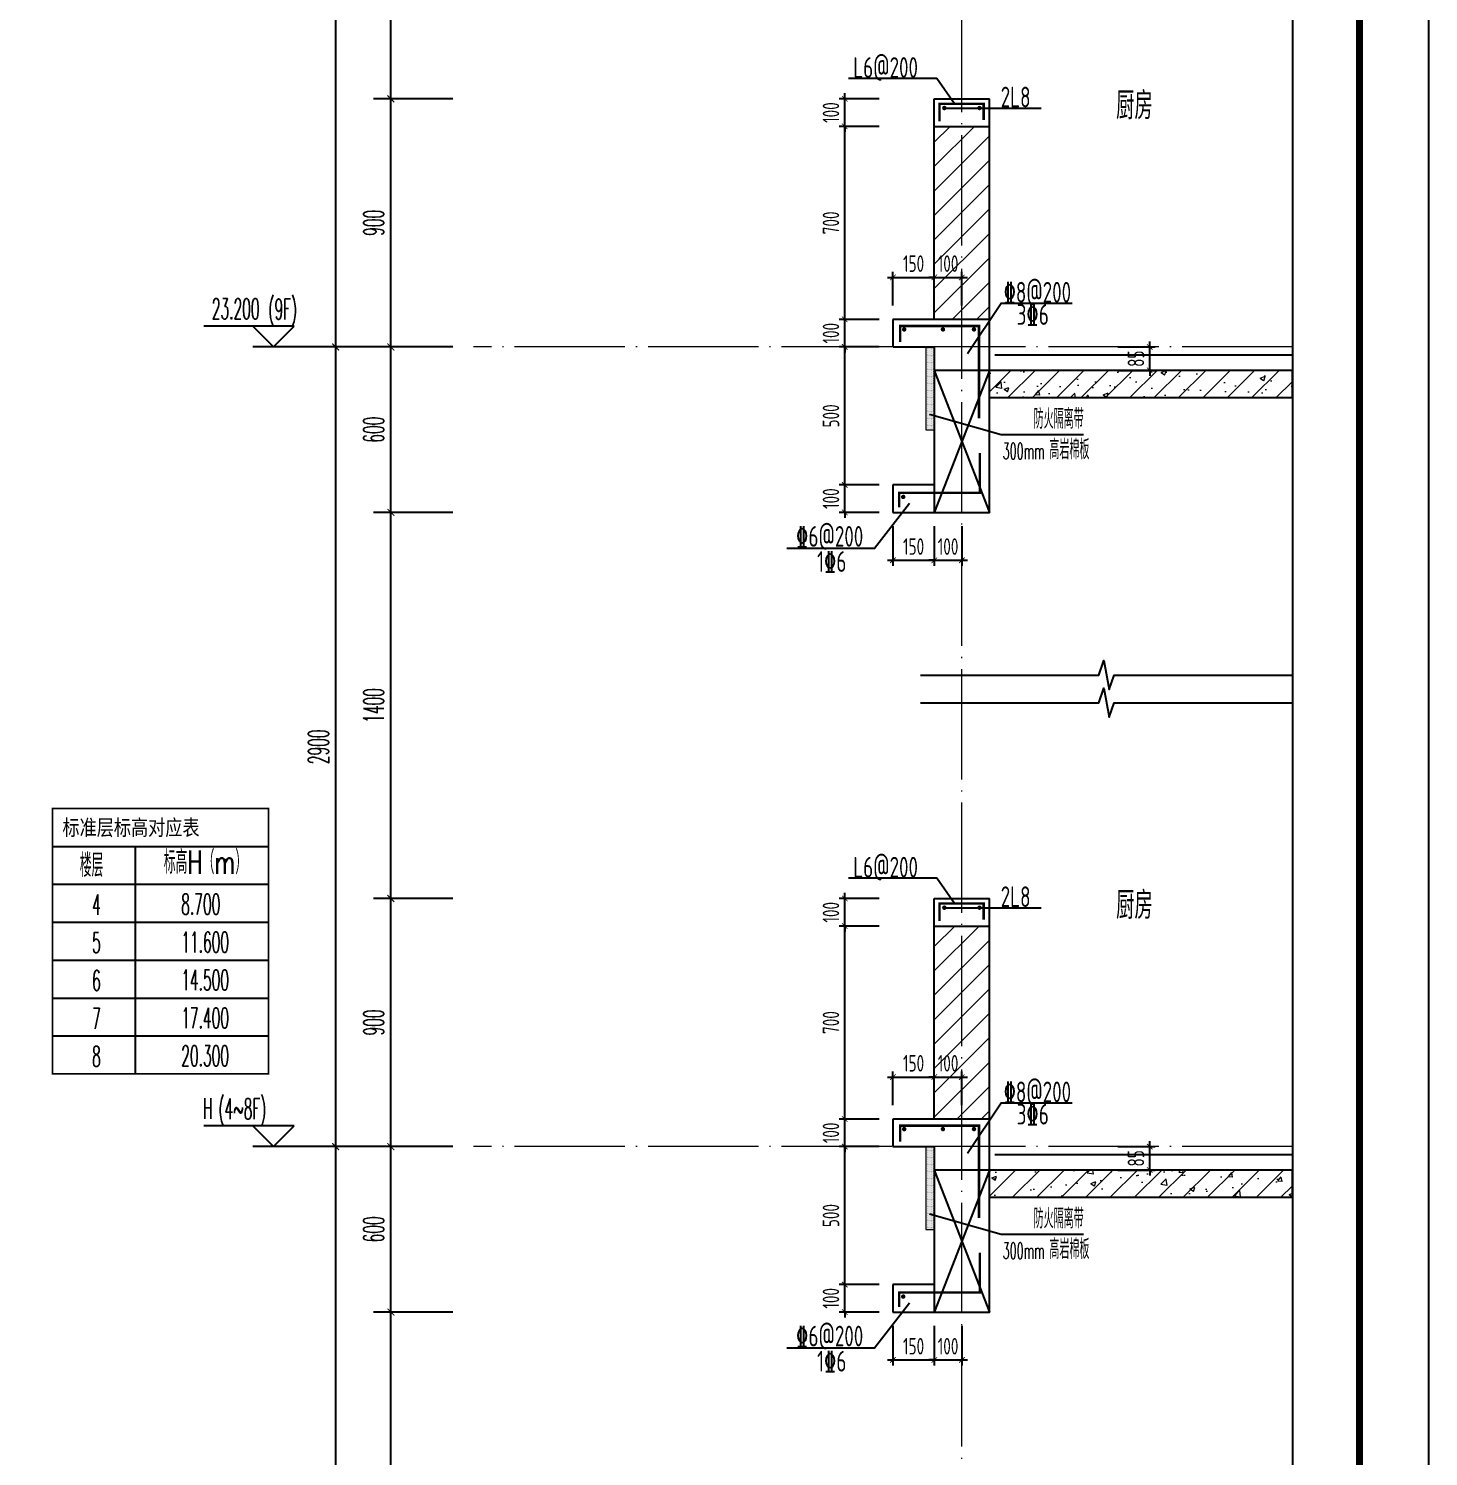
# Model space of a CAD drawing. Extents: x 826826 to 1642106, y -156213 to 399140.
# Drawn here: x 1590521 to 1595596, y 295343 to 300521 of the extents above; entities that cross this region are included whole.
import ezdxf

# ---------------------------------------------------------------- set-up
doc = ezdxf.new("R2010")
doc.units = 0
doc.header["$LTSCALE"] = 1000
doc.linetypes.add('DOTE', pattern=[2.4200000000000004, 2, -0.2, 0.02, -0.2])
doc.layers.get('0').update_dxf_attribs({"linetype": 'CONTINUOUS'})
doc.layers.get('DEFPOINTS').update_dxf_attribs({"linetype": 'CONTINUOUS'})
for name, color, linetype in [('C-Sheet-图框', 101, 'CONTINUOUS'), ('DIM', 2, 'CONTINUOUS'), ('DIM_ELEV', 3, 'CONTINUOUS'), ('DIM_IDEN', 67, 'CONTINUOUS'), ('DIM_SYMB', 3, 'CONTINUOUS'), ('PUB_DIM', 3, 'CONTINUOUS'), ('PUB_TEXT', 2, 'CONTINUOUS'), ('REIN', 6, 'CONTINUOUS'), ('S-大样-砼线', 7, 'CONTINUOUS'), ('S-引出线', 40, 'CONTINUOUS'), ('TEXT', 2, 'CONTINUOUS'), ('WALL', 5, 'CONTINUOUS'), ('yichutu', 7, 'CONTINUOUS'), ('看线', 251, 'CONTINUOUS')]:
    doc.layers.add(name, color=color, linetype=linetype)
for name, color, linetype, lineweight in [('DOTE', 251, 'DOTE', 9), ('PUB_HATCH', 8, 'CONTINUOUS', 9), ('内粉刷', 37, 'CONTINUOUS', 9), ('图框', 9, 'CONTINUOUS', 18)]:
    doc.layers.add(name, color=color, linetype=linetype, lineweight=lineweight)
doc.styles.add('_TCH_DIM', font='SIMPLEX.shx', dxfattribs={"width": 0.7, "bigfont": 'GBCBIG.shx'})
doc.styles.add('_TCH_DIM_T3', font='SIMPLEX.shx', dxfattribs={"width": 0.4941176470588236, "bigfont": 'GBCBIG.shx'})
doc.styles.add('DIM_FONT_T3', font='SIMPLEX', dxfattribs={"width": 0.7058823529411765, "bigfont": 'GBCBIG'})
doc.styles.add('TSSD_DIMENSION', font='Tssdeng.shx', dxfattribs={"width": 0.7, "bigfont": 'tssdchn.shx'})
doc.styles.add('TSSD_REIN', font='tssdeng.shx', dxfattribs={"width": 0.7, "height": 300, "bigfont": 'tssdchn.shx'})
doc.styles.add('w', font='tssdeng.shx', dxfattribs={"width": 0.8, "bigfont": 'tssdchn.shx'})
doc.styles.add('宋体', font='', dxfattribs={"height": 50})
doc.styles.get('宋体').set_extended_font_data('SimSun')
doc.dimstyles.new('_TCH_ARCH&&25', dxfattribs={"dimtxt": 74.375, "dimasz": 25, "dimexe": 62.5, "dimexo": 75, "dimgap": 25, "dimtad": 1, "dimdec": 0, "dimzin": 0, "dimdsep": 46, "dimtxsty": '_TCH_DIM_T3', "dimblk": 'ARCHTICK', "dimcen": 0.09, "dimclrt": 7, "dimazin": 0, "dimtfac": 1, "dimtdec": 0, "dimtix": 1, "dimtmove": 2, "dimatfit": 3, "dimldrblk": 'ARCHTICK', "dimfxl": 0, "dimtolj": 1, "dimtzin": 0, "dimarcsym": 0})
doc.dimstyles.new('TSSD_20_20', dxfattribs={"dimtxt": 60, "dimasz": 20, "dimexe": 20, "dimexo": 50, "dimgap": 20, "dimtad": 1, "dimdec": 0, "dimzin": 0, "dimdsep": 46, "dimtxsty": 'TSSD_DIMENSION', "dimblk": 'ARCHTICK', "dimblk1": 'ARCHTICK', "dimblk2": 'ARCHTICK', "dimcen": 0, "dimdle": 20, "dimclrt": 7, "dimadec": 0, "dimazin": 0, "dimtfac": 1, "dimtdec": 0, "dimtix": 1, "dimtmove": 2, "dimatfit": 3, "dimfxl": 0, "dimtolj": 1, "dimtzin": 0, "dimarcsym": 0})

# ---------------------------------------------------------------- blocks, each defined once
blk = doc.blocks.new('GFDDDDRG')
at = {"layer": '图框'}
blk.add_lwpolyline([(923309.7791572664, -107436.9617041193), (923309.7791572663, -159999.4617041193), (893609.7791572664, -159999.4617041193), (893609.7791572665, -107436.9617041193)], close=True, dxfattribs=at)
blk.add_lwpolyline([(923309.7791572664, -107436.9617041193), (923309.7791572663, -159999.4617041193), (893609.7791572664, -159999.4617041193), (893609.7791572665, -107436.9617041193)], close=True, dxfattribs=at)
at = {"layer": '图框', "const_width": 50}
blk.add_lwpolyline([(894109.7791572664, -159499.4617041193), (922809.7791572663, -159499.4617041193), (922809.7791572664, -108686.9617041193), (894109.7791572665, -108686.9617041193)], close=True, dxfattribs=at)
blk = doc.blocks.new('yct-1051-594-26275-14850-25-1002.0')
at = {"layer": 'yichutu', "color": 7}
blk.add_lwpolyline([(0, 0), (0, 14850), (26275, 14850), (26275, 0)], close=True, dxfattribs=at)
blk = doc.blocks.new('VDVDXAXFSFFX')
at = {"layer": 'PUB_HATCH'}
h = blk.add_hatch(dxfattribs=at)
h.set_pattern_fill('DOTS', color=251, scale=2, style=0)
h.set_pattern_definition([(0, (924712.4965232481, -148185.5928938247), (1.5875, 3.175), [0, -3.175])])
h.paths.add_polyline_path([(924682.496528509, -148185.5928938247), (924712.4965288265, -148185.5928938247), (924712.4965296196, -147935.5928918117), (924712.4965296126, -147885.5928918776), (924712.4965232481, -147885.5928918157), (924712.4965232481, -147885.5928938247), (924682.496528509, -147885.5928938247)])
at = {"layer": 'DIM_IDEN', "color": 5}
for p, q in [((924695.4944669578, -148129.2886519908), (924955.5658560492, -148202.8897275763)), ((924955.5658560492, -148202.8897275763), (925253.409062462, -148202.8897275763))]:
    blk.add_line(p, q, dxfattribs=at)
at = {"layer": 'PUB_HATCH', "color": 5}
blk.add_lwpolyline([(924712.4965232481, -147885.5928938247), (924682.496528509, -147885.5928938247), (924682.496528509, -148185.5928938247), (924712.4965232481, -148185.5928938247)], close=True, dxfattribs=at)
at = {"layer": 'PUB_TEXT', "style": 'DIM_FONT_T3', "width": 0.7058823529411765}
blk.add_text('防火隔离带', height=71.48936170212767, dxfattribs=at).set_placement((925072.609312775, -148181.8897275763))
at = {"layer": 'PUB_TEXT', "color": 5, "style": 'DIM_FONT_T3'}
for s, height, width, p in [('300mm', 59.5, 0.4982698961937717, (924960.3522060211, -148292.9097275763)), ('高岩棉板', 71.48936170212767, 0.7058823529411765, (925129.763970727, -148292.9097275763))]:
    blk.add_text(s, height=height, dxfattribs=dict(at, width=width)).set_placement(p)
blk = doc.blocks.new('_ArchTick')
at = {"color": 0, "linetype": 'ByBlock', "const_width": 0.15}
blk.add_lwpolyline([(-0.5, -0.5), (0.5, 0.5)], dxfattribs=at)
blk = doc.blocks.new('*D2720')
at = {"layer": 'DEFPOINTS', "color": 0}
for p in [(1195800.297426156, -112444.8192168481), (1195974.908192606, -112444.8192168481), (1195974.908192605, -112544.8192168481)]:
    blk.add_point(p, dxfattribs=at)
at = {"layer": 'DIM', "color": 0, "lineweight": -2}
for p, q in [((1195924.908192606, -112444.8192168481), (1195780.297426156, -112444.8192168481)), ((1195800.297426156, -112444.8192168481), (1195800.297426156, -112424.8192168481)), ((1195800.297426156, -112544.8192168481), (1195800.297426156, -112444.8192168481)), ((1195924.908192605, -112544.8192168481), (1195780.297426156, -112544.8192168481)), ((1195800.297426156, -112544.8192168481), (1195800.297426156, -112564.8192168481))]:
    blk.add_line(p, q, dxfattribs=at)
at = {"layer": 'DIM', "color": 0, "lineweight": -2, "xscale": 20, "yscale": 20, "zscale": 20}
for p, rotation in [((1195800.297426156, -112444.8192168481), 270), ((1195800.297426156, -112544.8192168481), 90)]:
    blk.add_blockref('_ArchTick', p, dxfattribs=dict(at, rotation=rotation))
at = {"layer": 'DIM', "color": 7, "insert": (1195750.297426156, -112494.8192168479), "char_height": 60, "attachment_point": 5, "rotation": 90, "style": 'TSSD_DIMENSION'}
blk.add_mtext('\\A1;100', dxfattribs=at)
blk = doc.blocks.new('*D2721')
at = {"layer": 'DEFPOINTS', "color": 0}
for p in [(1195800.297426156, -113244.8193543566), (1195974.908192606, -113244.8193543566), (1195974.908192606, -113344.8193543723)]:
    blk.add_point(p, dxfattribs=at)
at = {"layer": 'DIM', "color": 0, "lineweight": -2}
for p, q in [((1195924.908192606, -113244.8193543566), (1195780.297426156, -113244.8193543566)), ((1195800.297426156, -113244.8193543566), (1195800.297426156, -113224.8193543566)), ((1195800.297426156, -113344.8193543723), (1195800.297426156, -113244.8193543566)), ((1195924.908192606, -113344.8193543723), (1195780.297426156, -113344.8193543723)), ((1195800.297426156, -113344.8193543723), (1195800.297426156, -113364.8193543723))]:
    blk.add_line(p, q, dxfattribs=at)
at = {"layer": 'DIM', "color": 0, "lineweight": -2, "xscale": 20, "yscale": 20, "zscale": 20}
for p, rotation in [((1195800.297426156, -113244.8193543566), 270), ((1195800.297426156, -113344.8193543723), 90)]:
    blk.add_blockref('_ArchTick', p, dxfattribs=dict(at, rotation=rotation))
at = {"layer": 'DIM', "color": 7, "insert": (1195750.297426156, -113294.8193543643), "char_height": 60, "attachment_point": 5, "rotation": 90, "style": 'TSSD_DIMENSION'}
blk.add_mtext('\\A1;100', dxfattribs=at)
blk = doc.blocks.new('*D2722')
at = {"layer": 'DEFPOINTS', "color": 0}
for p in [(1195800.297426156, -113344.8193543723), (1195974.908192606, -113344.8193543723), (1195974.908192606, -113844.8193543722)]:
    blk.add_point(p, dxfattribs=at)
at = {"layer": 'DIM', "color": 0, "lineweight": -2}
for p, q in [((1195924.908192606, -113344.8193543723), (1195780.297426156, -113344.8193543723)), ((1195800.297426156, -113864.8193543722), (1195800.297426156, -113324.8193543723)), ((1195924.908192606, -113844.8193543722), (1195780.297426156, -113844.8193543722))]:
    blk.add_line(p, q, dxfattribs=at)
at = {"layer": 'DIM', "color": 0, "lineweight": -2, "xscale": 20, "yscale": 20, "zscale": 20}
for p, rotation in [((1195800.297426156, -113344.8193543723), 90), ((1195800.297426156, -113844.8193543722), 270)]:
    blk.add_blockref('_ArchTick', p, dxfattribs=dict(at, rotation=rotation))
at = {"layer": 'DIM', "color": 7, "insert": (1195750.297426156, -113594.8193543721), "char_height": 60, "attachment_point": 5, "rotation": 90, "style": 'TSSD_DIMENSION'}
blk.add_mtext('\\A1;500', dxfattribs=at)
blk = doc.blocks.new('*D2723')
at = {"layer": 'DEFPOINTS', "color": 0}
for p in [(1195800.297426156, -113844.8193543722), (1195974.908192606, -113844.8193543722), (1195974.908192606, -113944.8193543722)]:
    blk.add_point(p, dxfattribs=at)
at = {"layer": 'DIM', "color": 0, "lineweight": -2}
for p, q in [((1195924.908192606, -113844.8193543722), (1195780.297426156, -113844.8193543722)), ((1195800.297426156, -113844.8193543722), (1195800.297426156, -113824.8193543722)), ((1195800.297426156, -113944.8193543722), (1195800.297426156, -113844.8193543722)), ((1195924.908192606, -113944.8193543722), (1195780.297426156, -113944.8193543722)), ((1195800.297426156, -113944.8193543722), (1195800.297426156, -113964.8193543722))]:
    blk.add_line(p, q, dxfattribs=at)
at = {"layer": 'DIM', "color": 0, "lineweight": -2, "xscale": 20, "yscale": 20, "zscale": 20}
for p, rotation in [((1195800.297426156, -113844.8193543722), 270), ((1195800.297426156, -113944.8193543722), 90)]:
    blk.add_blockref('_ArchTick', p, dxfattribs=dict(at, rotation=rotation))
at = {"layer": 'DIM', "color": 7, "insert": (1195750.297426156, -113894.819354372), "char_height": 60, "attachment_point": 5, "rotation": 90, "style": 'TSSD_DIMENSION'}
blk.add_mtext('\\A1;100', dxfattribs=at)
blk = doc.blocks.new('*D2724')
at = {"layer": 'DEFPOINTS', "color": 0}
for p in [(1195974.908192606, -113944.8193543685), (1196124.908192604, -113944.8193543714), (1196124.908192604, -114118.5300443246)]:
    blk.add_point(p, dxfattribs=at)
at = {"layer": 'DIM', "color": 0, "lineweight": -2}
for p, q in [((1195974.908192606, -113994.8193543685), (1195974.908192606, -114138.5300443246)), ((1196124.908192604, -113994.8193543714), (1196124.908192604, -114138.5300443246)), ((1195954.908192606, -114118.5300443246), (1196144.908192604, -114118.5300443246))]:
    blk.add_line(p, q, dxfattribs=at)
at = {"layer": 'DIM', "color": 0, "lineweight": -2, "xscale": 20, "yscale": 20, "zscale": 20, "rotation": 180}
blk.add_blockref('_ArchTick', (1195974.908192606, -114118.5300443246), dxfattribs=at)
at = {"layer": 'DIM', "color": 0, "lineweight": -2, "xscale": 20, "yscale": 20, "zscale": 20}
blk.add_blockref('_ArchTick', (1196124.908192604, -114118.5300443246), dxfattribs=at)
at = {"layer": 'DIM', "color": 7, "insert": (1196049.908192605, -114068.5300443246), "char_height": 60, "attachment_point": 5, "style": 'TSSD_DIMENSION'}
blk.add_mtext('\\A1;150', dxfattribs=at)
blk = doc.blocks.new('*D2725')
at = {"layer": 'DEFPOINTS', "color": 0}
for p in [(1196124.908192604, -113944.8193543714), (1196224.908185927, -113944.8193543733), (1196224.908185927, -114118.530044327)]:
    blk.add_point(p, dxfattribs=at)
at = {"layer": 'DIM', "color": 0, "lineweight": -2}
for p, q in [((1196124.908192604, -113994.8193543714), (1196124.908192604, -114138.530044327)), ((1196224.908185927, -113994.8193543733), (1196224.908185927, -114138.530044327)), ((1196124.908192604, -114118.530044327), (1196104.908192604, -114118.530044327)), ((1196124.908192604, -114118.530044327), (1196224.908185927, -114118.530044327)), ((1196224.908185927, -114118.530044327), (1196244.908185927, -114118.530044327))]:
    blk.add_line(p, q, dxfattribs=at)
at = {"layer": 'DIM', "color": 0, "lineweight": -2, "xscale": 20, "yscale": 20, "zscale": 20}
blk.add_blockref('_ArchTick', (1196124.908192604, -114118.530044327), dxfattribs=at)
at = {"layer": 'DIM', "color": 0, "lineweight": -2, "xscale": 20, "yscale": 20, "zscale": 20, "rotation": 180}
blk.add_blockref('_ArchTick', (1196224.908185927, -114118.530044327), dxfattribs=at)
at = {"layer": 'DIM', "color": 7, "insert": (1196174.908189266, -114068.530044327), "char_height": 60, "attachment_point": 5, "style": 'TSSD_DIMENSION'}
blk.add_mtext('\\A1;100', dxfattribs=at)
blk = doc.blocks.new('*D2726')
at = {"layer": 'DEFPOINTS', "color": 0}
for p in [(1196124.908192601, -113092.4700086028), (1195974.908192571, -113244.7934867094), (1196124.908192601, -113244.7934867122)]:
    blk.add_point(p, dxfattribs=at)
at = {"layer": 'DIM', "color": 0, "lineweight": -2}
for p, q in [((1195954.908192571, -113092.4700086028), (1196144.908192601, -113092.4700086028)), ((1195974.908192571, -113194.7934867094), (1195974.908192571, -113072.4700086028)), ((1196124.908192601, -113194.7934867122), (1196124.908192601, -113072.4700086028))]:
    blk.add_line(p, q, dxfattribs=at)
at = {"layer": 'DIM', "color": 0, "lineweight": -2, "xscale": 20, "yscale": 20, "zscale": 20, "rotation": 180}
blk.add_blockref('_ArchTick', (1195974.908192571, -113092.4700086028), dxfattribs=at)
at = {"layer": 'DIM', "color": 0, "lineweight": -2, "xscale": 20, "yscale": 20, "zscale": 20}
blk.add_blockref('_ArchTick', (1196124.908192601, -113092.4700086028), dxfattribs=at)
at = {"layer": 'DIM', "color": 7, "insert": (1196049.908192586, -113042.4700086028), "char_height": 60, "attachment_point": 5, "style": 'TSSD_DIMENSION'}
blk.add_mtext('\\A1;150', dxfattribs=at)
blk = doc.blocks.new('*D2727')
at = {"layer": 'DEFPOINTS', "color": 0}
for p in [(1196224.908185923, -113092.4700086052), (1196124.908192601, -113244.7934867122), (1196224.908185923, -113244.7934867141)]:
    blk.add_point(p, dxfattribs=at)
at = {"layer": 'DIM', "color": 0, "lineweight": -2}
for p, q in [((1196124.908192601, -113092.4700086052), (1196104.908192601, -113092.4700086052)), ((1196124.908192601, -113194.7934867122), (1196124.908192601, -113072.4700086052)), ((1196124.908192601, -113092.4700086052), (1196224.908185923, -113092.4700086052)), ((1196224.908185923, -113194.7934867141), (1196224.908185923, -113072.4700086052)), ((1196224.908185923, -113092.4700086052), (1196244.908185923, -113092.4700086052))]:
    blk.add_line(p, q, dxfattribs=at)
at = {"layer": 'DIM', "color": 0, "lineweight": -2, "xscale": 20, "yscale": 20, "zscale": 20}
blk.add_blockref('_ArchTick', (1196124.908192601, -113092.4700086052), dxfattribs=at)
at = {"layer": 'DIM', "color": 0, "lineweight": -2, "xscale": 20, "yscale": 20, "zscale": 20, "rotation": 180}
blk.add_blockref('_ArchTick', (1196224.908185923, -113092.4700086052), dxfattribs=at)
at = {"layer": 'DIM', "color": 7, "insert": (1196174.908189262, -113042.4700086052), "char_height": 60, "attachment_point": 5, "style": 'TSSD_DIMENSION'}
blk.add_mtext('\\A1;100', dxfattribs=at)
blk = doc.blocks.new('*D2728')
at = {"layer": 'DEFPOINTS', "color": 0}
for p in [(1196740.090556427, -113344.8192170225), (1196906.050441519, -113344.8192170225), (1196740.090556427, -113429.8192168495)]:
    blk.add_point(p, dxfattribs=at)
at = {"layer": 'DIM', "color": 0, "lineweight": -2}
for p, q in [((1196790.090556427, -113344.8192170225), (1196926.050441519, -113344.8192170225)), ((1196906.050441519, -113344.8192170225), (1196906.050441519, -113324.8192170225)), ((1196906.050441519, -113429.8192168495), (1196906.050441519, -113344.8192170225)), ((1196790.090556427, -113429.8192168495), (1196926.050441519, -113429.8192168495)), ((1196906.050441519, -113429.8192168495), (1196906.050441519, -113449.8192168495))]:
    blk.add_line(p, q, dxfattribs=at)
at = {"layer": 'DIM', "color": 0, "lineweight": -2, "xscale": 20, "yscale": 20, "zscale": 20}
for p, rotation in [((1196906.050441519, -113344.8192170225), 270), ((1196906.050441519, -113429.8192168495), 90)]:
    blk.add_blockref('_ArchTick', p, dxfattribs=dict(at, rotation=rotation))
at = {"layer": 'DIM', "color": 7, "insert": (1196856.050441519, -113387.3192169358), "char_height": 60, "attachment_point": 5, "rotation": 90, "style": 'TSSD_DIMENSION'}
blk.add_mtext('\\A1;85', dxfattribs=at)
blk = doc.blocks.new('*D2729')
at = {"layer": 'DEFPOINTS', "color": 0}
for p in [(1195800.297426156, -112544.8192168481), (1195974.908192605, -112544.8192168481), (1195974.908192606, -113244.8193543566)]:
    blk.add_point(p, dxfattribs=at)
at = {"layer": 'DIM', "color": 0, "lineweight": -2}
for p, q in [((1195924.908192605, -112544.8192168481), (1195780.297426156, -112544.8192168481)), ((1195800.297426156, -113264.8193543566), (1195800.297426156, -112524.8192168481)), ((1195924.908192606, -113244.8193543566), (1195780.297426156, -113244.8193543566))]:
    blk.add_line(p, q, dxfattribs=at)
at = {"layer": 'DIM', "color": 0, "lineweight": -2, "xscale": 20, "yscale": 20, "zscale": 20}
for p, rotation in [((1195800.297426156, -112544.8192168481), 90), ((1195800.297426156, -113244.8193543566), 270)]:
    blk.add_blockref('_ArchTick', p, dxfattribs=dict(at, rotation=rotation))
at = {"layer": 'DIM', "color": 7, "insert": (1195750.297426156, -112894.8192856022), "char_height": 60, "attachment_point": 5, "rotation": 90, "style": 'TSSD_DIMENSION'}
blk.add_mtext('\\A1;700', dxfattribs=at)
blk = doc.blocks.new('A$C351C53CB')
at = {"layer": 'C-Sheet-图框', "color": 0}
for p, q in [((-1026.752121566795, 1088.806008909494), (-243.9995361713227, 1088.806008909494)), ((-1026.752121566795, 1088.806008909552), (-243.9995361713227, 1088.806008909552)), ((-726.4397650063038, 1088.806008909552), (-726.4397650063038, 263.8060089095379)), ((-1026.752121566795, 951.3060089095525), (-243.9995361713227, 951.3060089095525)), ((-1026.752121566795, 813.8060089095525), (-243.9995361713227, 813.8060089095525)), ((-1026.752121566795, 676.3060089095525), (-243.9995361713227, 676.3060089095525)), ((-1026.752121566795, 538.8060089095525), (-243.9995361713227, 538.8060089095525)), ((-1026.752121566795, 401.3060089095525), (-243.9995361713227, 401.3060089095525))]:
    blk.add_line(p, q, dxfattribs=at)
at = {"layer": 'C-Sheet-图框', "color": 0, "const_width": 5.999999999999876}
blk.add_lwpolyline([(-1026.752121566795, 263.8060089095088), (-243.9995361713227, 263.8060089095379), (-243.9995361713227, 1226.306008909494), (-1026.752121566795, 1226.306008909494)], close=True, dxfattribs=at)
at = {"layer": 'DIM_ELEV'}
for p, q in [((-150.0000000011642, 6475.000000000175), (-478.000000001164, 6475.000000000175)), ((-225.0000000011642, 6400.000000000175), (-300.0000000011642, 6475.000000000175)), ((-225.0000000011642, 6400.000000000175), (-150.0000000011642, 6475.000000000175)), ((200.0000000045839, 6400.000000000175), (-300.0000000011642, 6400.000000000175)), ((-150.0000000011642, 5875.000000000116), (-478.000000001164, 5875.000000000116)), ((-225.0000000011642, 5800.000000000116), (-300.0000000011642, 5875.000000000116)), ((-225.0000000011642, 5800.000000000116), (-150.0000000011642, 5875.000000000116)), ((200.0000000045839, 5800.000000000116), (-300.0000000011642, 5800.000000000116)), ((-150.0000000011642, 75), (-478.000000001164, 75)), ((-225.0000000011642, 0), (-300.0000000011642, 75)), ((-225.0000000011642, 0), (-150.0000000011642, 75)), ((200.0000000045839, 0), (-300.0000000011642, 0))]:
    blk.add_line(p, q, dxfattribs=at)
at = {"layer": 'DIM_ELEV', "color": 1}
for p, q in [((-150.0000000011642, 2975.000000000116), (-478.000000001164, 2975.000000000116)), ((-225.0000000011642, 2900.000000000116), (-300.0000000011642, 2975.000000000116)), ((-225.0000000011642, 2900.000000000116), (-150.0000000011642, 2975.000000000116)), ((200.0000000045839, 2900.000000000116), (-300.0000000011642, 2900.000000000116))]:
    blk.add_line(p, q, dxfattribs=at)
at = {"layer": 'PUB_TEXT', "style": '_TCH_DIM'}
for s, height, width, p in [('26.700', 74.375, 0.4941176470588236, (-449.1000000011641, 6501.250000000175)), ('26.100', 74.375, 0.4941176470588236, (-450.500000001164, 5901.250000000116)), ('(RF)', 74.375, 0.4941176470588236, (-251.7500000011641, 5900.025000000116)), ('楼层', 84.39716312056737, 0.7, (-927.6240948140621, 978.2786047980335)), ('标高H（m）', 84.39716312056737, 0.7, (-623.1094347585458, 989.3684888522985)), ('4', 74.375, 0.4941176470588236, (-883.3282759655267, 840.1451151407236)), ('8.700', 74.375, 0.4941176470588236, (-559.9552402081899, 842.0362415512936)), ('5', 74.375, 0.4941176470588236, (-883.3282759655267, 702.6451151407236)), ('11.600', 74.375, 0.4941176470588236, (-559.9552402081899, 704.5362415512936)), ('6', 74.375, 0.4941176470588236, (-883.3282759655267, 565.1451151407236)), ('14.500', 74.375, 0.4941176470588236, (-559.9552402081899, 567.0362415512936)), ('7', 74.375, 0.4941176470588236, (-883.3282759655267, 427.6451151407236)), ('17.400', 74.375, 0.4941176470588236, (-559.9552402081899, 429.5362415512936)), ('8', 74.375, 0.4941176470588236, (-883.3282759655267, 290.1451151407236)), ('20.300', 74.375, 0.4941176470588236, (-559.9552402081899, 292.0362415512936)), ('H', 74.375, 0.4941176470588236, (-480.6000000011641, 101.25)), ('(4~8F)', 74.375, 0.4941176470588236, (-424.825000001164, 100.025))]:
    blk.add_text(s, height=height, dxfattribs=dict(at, width=width)).set_placement(p)
at = {"layer": 'PUB_TEXT', "color": 1, "style": '_TCH_DIM', "width": 0.4941176470588236}
for s, p in [('23.200', (-449.1000000011641, 3001.250000000116)), ('(9F)', (-243.7000000011641, 3000.025000000117))]:
    blk.add_text(s, height=74.375, dxfattribs=at).set_placement(p)
at = {"layer": 'PUB_TEXT', "color": 2, "style": '宋体', "width": 0.8}
blk.add_text('标准层标高对应表', height=56.9620253164557, dxfattribs=at).set_placement((-990.7614445998333, 1128.738595136339))
blk = doc.blocks.new('*D1283')
at = {"layer": 'DEFPOINTS', "color": 0}
for p in [(1591834.492039807, 295866.3822785675), (1592134.492039828, 295866.3822785675), (1592134.492039828, 294466.3824160881)]:
    blk.add_point(p, dxfattribs=at)
at = {"layer": 'PUB_DIM', "color": 0, "lineweight": -2}
for p, q in [((1592059.492039828, 295866.3822785675), (1591771.992039807, 295866.3822785675)), ((1591834.492039807, 294466.3824160881), (1591834.492039807, 295866.3822785675)), ((1592059.492039828, 294466.3824160881), (1591771.992039807, 294466.3824160881))]:
    blk.add_line(p, q, dxfattribs=at)
at = {"layer": 'PUB_DIM', "color": 0, "lineweight": -2, "xscale": 25, "yscale": 25, "zscale": 25}
for p, rotation in [((1591834.492039807, 295866.3822785675), 90), ((1591834.492039807, 294466.3824160881), 270)]:
    blk.add_blockref('_ArchTick', p, dxfattribs=dict(at, rotation=rotation))
at = {"layer": 'PUB_DIM', "color": 7, "insert": (1591772.304539807, 295166.3823473281), "char_height": 74.375, "attachment_point": 5, "rotation": 90, "style": '_TCH_DIM_T3'}
blk.add_mtext('\\A1;1400', dxfattribs=at)
blk = doc.blocks.new('*D1284')
at = {"layer": 'DEFPOINTS', "color": 0}
for p in [(1591834.492039807, 296466.3822785672), (1592134.492039828, 296466.3822785672), (1592134.492039828, 295866.3822785675)]:
    blk.add_point(p, dxfattribs=at)
at = {"layer": 'PUB_DIM', "color": 0, "lineweight": -2}
for p, q in [((1592059.492039828, 296466.3822785672), (1591771.992039807, 296466.3822785672)), ((1591834.492039807, 295866.3822785675), (1591834.492039807, 296466.3822785672)), ((1592059.492039828, 295866.3822785675), (1591771.992039807, 295866.3822785675))]:
    blk.add_line(p, q, dxfattribs=at)
at = {"layer": 'PUB_DIM', "color": 0, "lineweight": -2, "xscale": 25, "yscale": 25, "zscale": 25}
for p, rotation in [((1591834.492039807, 296466.3822785672), 90), ((1591834.492039807, 295866.3822785675), 270)]:
    blk.add_blockref('_ArchTick', p, dxfattribs=dict(at, rotation=rotation))
at = {"layer": 'PUB_DIM', "color": 7, "insert": (1591772.304539807, 296166.3822785676), "char_height": 74.375, "attachment_point": 5, "rotation": 90, "style": '_TCH_DIM_T3'}
blk.add_mtext('\\A1;600', dxfattribs=at)
blk = doc.blocks.new('*D1285')
at = {"layer": 'DEFPOINTS', "color": 0}
for p in [(1591834.492039807, 297366.3824160879), (1592134.492039828, 297366.3824160879), (1592134.492039828, 296466.3822785672)]:
    blk.add_point(p, dxfattribs=at)
at = {"layer": 'PUB_DIM', "color": 0, "lineweight": -2}
for p, q in [((1592059.492039828, 297366.3824160879), (1591771.992039807, 297366.3824160879)), ((1591834.492039807, 296466.3822785672), (1591834.492039807, 297366.3824160879)), ((1592059.492039828, 296466.3822785672), (1591771.992039807, 296466.3822785672))]:
    blk.add_line(p, q, dxfattribs=at)
at = {"layer": 'PUB_DIM', "color": 0, "lineweight": -2, "xscale": 25, "yscale": 25, "zscale": 25}
for p, rotation in [((1591834.492039807, 297366.3824160879), 90), ((1591834.492039807, 296466.3822785672), 270)]:
    blk.add_blockref('_ArchTick', p, dxfattribs=dict(at, rotation=rotation))
at = {"layer": 'PUB_DIM', "color": 7, "insert": (1591772.304539807, 296916.3823473278), "char_height": 74.375, "attachment_point": 5, "rotation": 90, "style": '_TCH_DIM_T3'}
blk.add_mtext('\\A1;900', dxfattribs=at)
blk = doc.blocks.new('*D1286')
at = {"layer": 'DEFPOINTS', "color": 0}
for p in [(1591834.492039807, 298766.382278554), (1592134.492039828, 298766.382278554), (1592134.492039828, 297366.3824160879)]:
    blk.add_point(p, dxfattribs=at)
at = {"layer": 'PUB_DIM', "color": 0, "lineweight": -2}
for p, q in [((1592059.492039828, 298766.382278554), (1591771.992039807, 298766.382278554)), ((1591834.492039807, 297366.3824160879), (1591834.492039807, 298766.382278554)), ((1592059.492039828, 297366.3824160879), (1591771.992039807, 297366.3824160879))]:
    blk.add_line(p, q, dxfattribs=at)
at = {"layer": 'PUB_DIM', "color": 0, "lineweight": -2, "xscale": 25, "yscale": 25, "zscale": 25}
for p, rotation in [((1591834.492039807, 298766.382278554), 90), ((1591834.492039807, 297366.3824160879), 270)]:
    blk.add_blockref('_ArchTick', p, dxfattribs=dict(at, rotation=rotation))
at = {"layer": 'PUB_DIM', "color": 7, "insert": (1591772.304539807, 298066.3823473212), "char_height": 74.375, "attachment_point": 5, "rotation": 90, "style": '_TCH_DIM_T3'}
blk.add_mtext('\\A1;1400', dxfattribs=at)
blk = doc.blocks.new('*D1287')
at = {"layer": 'DEFPOINTS', "color": 0}
for p in [(1591834.492039807, 299366.3822785675), (1592134.492039828, 299366.3822785675), (1592134.492039828, 298766.382278554)]:
    blk.add_point(p, dxfattribs=at)
at = {"layer": 'PUB_DIM', "color": 0, "lineweight": -2}
for p, q in [((1592059.492039828, 299366.3822785675), (1591771.992039807, 299366.3822785675)), ((1591834.492039807, 298766.382278554), (1591834.492039807, 299366.3822785675)), ((1592059.492039828, 298766.382278554), (1591771.992039807, 298766.382278554))]:
    blk.add_line(p, q, dxfattribs=at)
at = {"layer": 'PUB_DIM', "color": 0, "lineweight": -2, "xscale": 25, "yscale": 25, "zscale": 25}
for p, rotation in [((1591834.492039807, 299366.3822785675), 90), ((1591834.492039807, 298766.382278554), 270)]:
    blk.add_blockref('_ArchTick', p, dxfattribs=dict(at, rotation=rotation))
at = {"layer": 'PUB_DIM', "color": 7, "insert": (1591772.304539807, 299066.382278561), "char_height": 74.375, "attachment_point": 5, "rotation": 90, "style": '_TCH_DIM_T3'}
blk.add_mtext('\\A1;600', dxfattribs=at)
blk = doc.blocks.new('*D1288')
at = {"layer": 'DEFPOINTS', "color": 0}
for p in [(1591834.492039807, 300266.3824160884), (1592134.492039828, 300266.3824160884), (1592134.492039828, 299366.3822785675)]:
    blk.add_point(p, dxfattribs=at)
at = {"layer": 'PUB_DIM', "color": 0, "lineweight": -2}
for p, q in [((1592059.492039828, 300266.3824160884), (1591771.992039807, 300266.3824160884)), ((1591834.492039807, 299366.3822785675), (1591834.492039807, 300266.3824160884)), ((1592059.492039828, 299366.3822785675), (1591771.992039807, 299366.3822785675))]:
    blk.add_line(p, q, dxfattribs=at)
at = {"layer": 'PUB_DIM', "color": 0, "lineweight": -2, "xscale": 25, "yscale": 25, "zscale": 25}
for p, rotation in [((1591834.492039807, 300266.3824160884), 90), ((1591834.492039807, 299366.3822785675), 270)]:
    blk.add_blockref('_ArchTick', p, dxfattribs=dict(at, rotation=rotation))
at = {"layer": 'PUB_DIM', "color": 7, "insert": (1591772.304539807, 299816.3823473282), "char_height": 74.375, "attachment_point": 5, "rotation": 90, "style": '_TCH_DIM_T3'}
blk.add_mtext('\\A1;900', dxfattribs=at)
blk = doc.blocks.new('*D1289')
at = {"layer": 'DEFPOINTS', "color": 0}
for p in [(1591834.492039807, 301666.3741443525), (1592134.492039828, 301666.3741443525), (1592134.492039828, 300266.3824160884)]:
    blk.add_point(p, dxfattribs=at)
at = {"layer": 'PUB_DIM', "color": 0, "lineweight": -2}
for p, q in [((1592059.492039828, 301666.3741443525), (1591771.992039807, 301666.3741443525)), ((1591834.492039807, 300266.3824160884), (1591834.492039807, 301666.3741443525)), ((1592059.492039828, 300266.3824160884), (1591771.992039807, 300266.3824160884))]:
    blk.add_line(p, q, dxfattribs=at)
at = {"layer": 'PUB_DIM', "color": 0, "lineweight": -2, "xscale": 25, "yscale": 25, "zscale": 25}
for p, rotation in [((1591834.492039807, 301666.3741443525), 90), ((1591834.492039807, 300266.3824160884), 270)]:
    blk.add_blockref('_ArchTick', p, dxfattribs=dict(at, rotation=rotation))
at = {"layer": 'PUB_DIM', "color": 7, "insert": (1591772.304539807, 300966.3782802207), "char_height": 74.375, "attachment_point": 5, "rotation": 90, "style": '_TCH_DIM_T3'}
blk.add_mtext('\\A1;1400', dxfattribs=at)
blk = doc.blocks.new('*D1295')
at = {"layer": 'DEFPOINTS', "color": 0}
for p in [(1591634.492039802, 296466.3822785672), (1592134.492039828, 296466.3822785672), (1592134.492039828, 293566.3822785674)]:
    blk.add_point(p, dxfattribs=at)
at = {"layer": 'PUB_DIM', "color": 0, "lineweight": -2}
for p, q in [((1592059.492039828, 296466.3822785672), (1591571.992039802, 296466.3822785672)), ((1591634.492039802, 293566.3822785674), (1591634.492039802, 296466.3822785672)), ((1592059.492039828, 293566.3822785674), (1591571.992039802, 293566.3822785674))]:
    blk.add_line(p, q, dxfattribs=at)
at = {"layer": 'PUB_DIM', "color": 0, "lineweight": -2, "xscale": 25, "yscale": 25, "zscale": 25}
for p, rotation in [((1591634.492039802, 296466.3822785672), 90), ((1591634.492039802, 293566.3822785674), 270)]:
    blk.add_blockref('_ArchTick', p, dxfattribs=dict(at, rotation=rotation))
at = {"layer": 'PUB_DIM', "color": 7, "insert": (1591572.304539802, 295016.3822785675), "char_height": 74.375, "attachment_point": 5, "rotation": 90, "style": '_TCH_DIM_T3'}
blk.add_mtext('\\A1;2900', dxfattribs=at)
blk = doc.blocks.new('*D1296')
at = {"layer": 'DEFPOINTS', "color": 0}
for p in [(1591634.492039802, 299366.3822785674), (1592134.492039828, 299366.3822785674), (1592134.492039828, 296466.3822785672)]:
    blk.add_point(p, dxfattribs=at)
at = {"layer": 'PUB_DIM', "color": 0, "lineweight": -2}
for p, q in [((1592059.492039828, 299366.3822785674), (1591571.992039802, 299366.3822785674)), ((1591634.492039802, 296466.3822785672), (1591634.492039802, 299366.3822785674)), ((1592059.492039828, 296466.3822785672), (1591571.992039802, 296466.3822785672))]:
    blk.add_line(p, q, dxfattribs=at)
at = {"layer": 'PUB_DIM', "color": 0, "lineweight": -2, "xscale": 25, "yscale": 25, "zscale": 25}
for p, rotation in [((1591634.492039802, 299366.3822785674), 90), ((1591634.492039802, 296466.3822785672), 270)]:
    blk.add_blockref('_ArchTick', p, dxfattribs=dict(at, rotation=rotation))
at = {"layer": 'PUB_DIM', "color": 7, "insert": (1591572.304539802, 297916.3822785675), "char_height": 74.375, "attachment_point": 5, "rotation": 90, "style": '_TCH_DIM_T3'}
blk.add_mtext('\\A1;2900', dxfattribs=at)
blk = doc.blocks.new('*D1297')
at = {"layer": 'DEFPOINTS', "color": 0}
for p in [(1591634.492039802, 302266.3822785674), (1592134.492039828, 302266.3822785674), (1592134.492039828, 299366.3822785674)]:
    blk.add_point(p, dxfattribs=at)
at = {"layer": 'PUB_DIM', "color": 0, "lineweight": -2}
for p, q in [((1592059.492039828, 302266.3822785674), (1591571.992039802, 302266.3822785674)), ((1591634.492039802, 299366.3822785674), (1591634.492039802, 302266.3822785674)), ((1592059.492039828, 299366.3822785674), (1591571.992039802, 299366.3822785674))]:
    blk.add_line(p, q, dxfattribs=at)
at = {"layer": 'PUB_DIM', "color": 0, "lineweight": -2, "xscale": 25, "yscale": 25, "zscale": 25}
for p, rotation in [((1591634.492039802, 302266.3822785674), 90), ((1591634.492039802, 299366.3822785674), 270)]:
    blk.add_blockref('_ArchTick', p, dxfattribs=dict(at, rotation=rotation))
at = {"layer": 'PUB_DIM', "color": 7, "insert": (1591572.304539802, 300816.3822785676), "char_height": 74.375, "attachment_point": 5, "rotation": 90, "style": '_TCH_DIM_T3'}
blk.add_mtext('\\A1;2900', dxfattribs=at)
blk = doc.blocks.new('A$C124E38C7')
at = {"layer": 'REIN'}
for points in [[(411.3491916419007, 827.6198026949423, 9, 9, 0), (411.3491916419007, 885.7864124497282, 9, 9, 0), (697.136046927888, 885.7864124497282, 9, 9, 0), (697.136046927888, 551.0904451996903, 9, 9, 0)], [(407.7055343370885, 227.9407258796855, 9, 9, 0), (407.7055343370885, 280.9011473031132, 9, 9, 0), (700.087186511606, 280.9011473031132, 9, 9, 0), (700.087186511606, 425.2876792717143, 9, 9, 0)]]:
    blk.add_lwpolyline(points, format="xyseb", dxfattribs=at)
at = {"layer": 'REIN', "const_width": 8}
for points in [[(421.8327268124558, 873.5427987211733, 1), (429.8327268124558, 873.5427987211733, 1)], [(562.2868298138492, 873.5427987211733, 1), (570.2868298138492, 873.5427987211733, 1)], [(674.8765359376557, 873.5427987211733, 1), (682.8765359376557, 873.5427987211733, 1)], [(418.3428307138383, 266.0767502083327, 1), (426.3428307138383, 266.0767502083327, 1)]]:
    blk.add_lwpolyline(points, format="xyb", close=True, dxfattribs=at)
at = {"layer": 'S-大样-砼线'}
for p, q in [((534.9131775260903, 724.9081133130239), (734.9131767665967, 209.8477938786382)), ((734.9161242698319, 724.9081133109867), (534.9161258917302, 209.8477938691503))]:
    blk.add_line(p, q, dxfattribs=at)
blk.add_lwpolyline([(734.9131833887659, 724.9081133072614), (534.9131775260903, 724.9081133072614), (534.913177951239, 209.8477938728756), (734.9131838129833, 209.8477938728756)], close=True, dxfattribs=at)
at = {"layer": 'S-引出线'}
for points in [[(655.4759675925598, 786.1005740879918), (777.7402859008871, 968.3219862158294), (1034.716379232705, 968.3219862158294)], [(445.2635719589889, 242.7101313573658), (318.597527531907, 79.6172117459937), (0.007638059556484222, 79.6172117459937)]]:
    blk.add_lwpolyline(points, dxfattribs=at)
at = {"layer": 'TEXT', "style": 'TSSD_REIN', "width": 0.7}
for s, p in [('%%1328@200', (785.8780742259696, 970.9405861510313)), ('3%%1326', (833.783343960531, 890.0683411068167)), ('%%1326@200', (33.9313798728399, 85.49755562626524)), ('1%%1326', (110.1330228815787, -5.766491179412697))]:
    blk.add_text(s, height=75, rotation=1.867629851175362e-07, dxfattribs=at).set_placement(p)
blk = doc.blocks.new('20210809.02282059')
at = {"layer": 'REIN', "const_width": 9}
blk.add_lwpolyline([(87484.17413905729, 66580.93723980524), (87484.17413905729, 66644.7473179046), (87644.05902665015, 66644.7473179046), (87644.05902665015, 66586.78243779903)], dxfattribs=at)
at = {"layer": 'REIN', "const_width": 8}
for points in [[(87497.66146427253, 66629.68552062381, 1), (87505.66146427253, 66629.68552062381, 1)], [(87625.09821334062, 66629.68552062381, 1), (87633.09821334062, 66629.68552062381, 1)]]:
    blk.add_lwpolyline(points, format="xyb", close=True, dxfattribs=at)
at = {"layer": 'S-引出线'}
for p, q in [((87474.5888281595, 66737.00278282212), (87154.50981688779, 66737.00278282212)), ((87538.80876634456, 66644.7473179046), (87474.5888281595, 66737.00278282212)), ((87501.66146427253, 66629.68552062381), (87853.2882327484, 66629.68552062381))]:
    blk.add_line(p, q, dxfattribs=at)
at = {"layer": 'TEXT', "style": 'w', "width": 0.7}
for s, p in [('L6@200', (87171.47256206069, 66739.17247021152)), ('2L8', (87706.15828353167, 66632.06966891466))]:
    blk.add_text(s, height=75, rotation=1.867629851175362e-07, dxfattribs=at).set_placement(p)
blk = doc.blocks.new('BFBGFBFBF')
at = {"layer": 'PUB_HATCH'}
h = blk.add_hatch(dxfattribs=at)
h.set_pattern_fill('普通砖', color=256, scale=25, style=0)
h.set_pattern_definition([(45, (0, 44.8778375), (-44.19419150182874, 44.19419150182875), [])])
h.paths.add_polyline_path([(1196324.908185857, -113244.819216848), (1196324.908185857, -112544.8192168481), (1196124.908185857, -112544.8192168481), (1196124.908185857, -113244.819216848)])
h = blk.add_hatch(dxfattribs=at)
h.set_pattern_fill('钢筋混凝土', color=256, scale=25, style=0)
h.set_pattern_definition([(45, (0, 0), (-44.19417382415921, 44.19417382415922), []), (49.99999999999999, (0, 0), (179.3150456501884, -15.68803374564878), [18.75, -206.25]), (355, (0, 0), (-34.68783340325, 188.048033425003), [15, -165]), (100.4514, (14.94292, -1.307335), (144.6273454285054, 172.3598855152384), [15.9350475, -175.285528]), (46.18420000000002, (0, 50), (266.8102621564111, -41.37975358225452), [28.125, -309.3749999999999]), (96.6356, (22.23418625, 46.55167325), (233.6656763871758, 243.5294677251104), [23.902572, -262.92825]), (351.1842, (0, 50), (233.6654862834068, 243.5296502313311), [22.5, -247.5]), (21, (25, 37.5), (149.2267630296154, -100.6547226663347), [18.75, -206.25]), (326.0000000000001, (25, 37.5), (60.82883298039543, 181.2875112617133), [15, -165]), (71.4514, (37.43555825, 29.1120985), (210.0556571453725, 80.6326241774881), [15.9350475, -175.285528]), (37.50000000000001, (0, 0), (3.039963829322667, 83.22346345782788), [0, -163, 0, -167.5, 0, -165.625]), (7.499999999999999, (0, 0), (65.76738436053715, 98.60292797059006), [0, -95.5, 0, -159.25, 0, -63.125]), (327.5, (-55.75, 0), (133.4556090431022, -5.638717933594939), [0, -62.5, 0, -195, 0, -258.75]), (317.5, (-80.75, 0), (145.7965423355966, 25.02624558307943), [0, -81.25, 0, -129.5, 0, -183.75])])
h.paths.add_polyline_path([(1196324.908190614, -113429.8192168459), (1196324.908189463, -113529.8192168459), (1197423.433105084, -113529.8192168415), (1197423.433105084, -113429.8192168415)])
at = {"layer": 'WALL'}
for p, q in [((1196124.908192561, -112544.8192168481), (1196124.908192561, -112444.8192168481)), ((1196124.908192561, -112444.8192168481), (1196324.908192561, -112444.8192168481)), ((1196324.908192561, -112544.8192168481), (1196324.908192561, -112444.8192168481)), ((1196124.908192561, -112544.8192168481), (1196324.908192561, -112544.8192168481)), ((1196124.908185857, -113244.819216848), (1196124.908185857, -112544.8192168481)), ((1196324.908185857, -113244.819216848), (1196324.908185857, -112544.8192168481)), ((1196324.908192744, -113244.8193543689), (1195974.908192605, -113244.8193543689)), ((1195974.908192605, -113244.8193543689), (1195974.908192605, -113344.8193543687)), ((1196324.908190625, -113429.8192168581), (1196324.908192744, -113244.8193543689)), ((1195974.908192605, -113344.8193543687), (1196124.908192605, -113344.8193543689)), ((1196124.908192605, -113344.8193543689), (1196124.908192605, -113844.8193543685)), ((1197423.433105084, -113429.8192168415), (1196324.908190625, -113429.819216851)), ((1197423.433105084, -113529.8192168415), (1197423.433105084, -113429.8192168415)), ((1196324.908184685, -113944.819354368), (1196324.908189474, -113529.8192168364)), ((1197423.433105084, -113529.8192168415), (1196324.908189473, -113529.8192168428)), ((1196124.908192605, -113844.8193543685), (1195974.908192605, -113844.8193543685)), ((1195974.908192605, -113844.8193543685), (1195974.908192605, -113944.8193543685)), ((1195974.908192605, -113944.8193543685), (1196324.908184685, -113944.819354368))]:
    blk.add_line(p, q, dxfattribs=at)
at = {"layer": '看线', "color": 32}
blk.add_lwpolyline([(1197423.433102792, -113374.8192168443), (1196344.908189766, -113374.8192168443)], dxfattribs=at)
at = {"layer": 'PUB_TEXT', "style": 'TSSD_REIN', "width": 0.7}
blk.add_text('厨房', height=100, dxfattribs=at).set_placement((1196784.126287742, -112519.19623873))
at = {"layer": 'DIM'}
for p1, p2, distance, picture, middle in [((1195974.908192605, -112544.8192168481), (1195974.908192606, -112444.8192168481), 174.61076644994318, '*D2720', (1195750.297426156, -112494.8192168479)), ((1195974.908192606, -113244.8193543566), (1195974.908192605, -112544.8192168481), 174.61076644901186, '*D2729', (1195750.297426156, -112894.8192856022)), ((1195974.908192571, -113244.7934867094), (1196124.908192601, -113244.7934867122), 152.32347810939245, '*D2726', (1196049.908192586, -113042.4700086028)), ((1196124.908192601, -113244.7934867122), (1196224.908185923, -113244.7934867141), 152.3234781088977, '*D2727', (1196174.908189262, -113042.4700086052)), ((1195974.908192606, -113344.8193543723), (1195974.908192606, -113244.8193543566), 174.61076644994318, '*D2721', (1195750.297426156, -113294.8193543643)), ((1195974.908192606, -113844.8193543722), (1195974.908192606, -113344.8193543723), 174.61076644994318, '*D2722', (1195750.297426156, -113594.8193543721)), ((1196740.090556427, -113429.8192168495), (1196740.090556427, -113344.8192170225), -165.9598850919865, '*D2728', (1196856.050441519, -113387.3192169358)), ((1195974.908192606, -113944.8193543722), (1195974.908192606, -113844.8193543722), 174.61076644994318, '*D2723', (1195750.297426156, -113894.819354372)), ((1195974.908192606, -113944.8193543685), (1196124.908192604, -113944.8193543714), -173.71068995319365, '*D2724', (1196049.908192605, -114068.5300443246)), ((1196124.908192604, -113944.8193543714), (1196224.908185927, -113944.8193543733), -173.71068995368842, '*D2725', (1196174.908189266, -114068.530044327))]:
    dim = blk.add_aligned_dim(p1=p1, p2=p2, distance=distance, dimstyle='TSSD_20_20', dxfattribs=at)
    dim.commit()
    dim.dimension.update_dxf_attribs({"geometry": picture, "text_midpoint": middle})

msp = doc.modelspace()

# ---------------------------------------------------------------- linework, layer by layer
at = {"layer": 'DIM_SYMB'}
msp.add_lwpolyline([(1595103.211116135, 303746.3822785616), (1595103.211116134, 295084.5061337615), (1595155.711116134, 295065.3976964625), (1595050.711116134, 295046.8833634881), (1595103.211116134, 295028.2561337615), (1595103.211116134, 286366.3799889614)], dxfattribs=at)
at = {"layer": 'DIM_SYMB', "color": 5}
for points in [[(1593754.686203612, 298176.3285607552), (1594400.823659873, 298176.3285607551), (1594419.932097172, 298228.8285607551), (1594438.446430146, 298123.8285607551), (1594457.073659873, 298176.3285607551), (1595103.211116134, 298176.3285607551)], [(1593754.686203612, 298076.3285607552), (1594400.823659873, 298076.3285607551), (1594419.932097172, 298128.8285607551), (1594438.446430146, 298023.8285607551), (1594457.073659873, 298076.3285607551), (1595103.211116134, 298076.3285607551)]]:
    msp.add_lwpolyline(points, dxfattribs=at)
at = {"layer": 'DOTE', "color": 1, "linetype": 'DOTE', "ltscale": 0.2}
for p, q in [((1593904.686248825, 286666.3843248276), (1593904.686248825, 304346.3866144274)), ((1595103.211168052, 299366.3866144337), (1592134.492091745, 299366.3866144337)), ((1595103.211168052, 296466.3866144334), (1592134.492091745, 296466.3866144334))]:
    msp.add_line(p, q, dxfattribs=at)

# ---------------------------------------------------------------- block references
at = {"xscale": 0.5, "yscale": 0.5, "zscale": 0.5}
msp.add_blockref('GFDDDDRG', (1133941.404852473, 362492.8878931574), dxfattribs=at)
for name, p in [('A$C351C53CB', (1591634.492039802, 296466.3822785672)), ('BFBGFBFBF', (397679.7780110505, 412711.2014955899)), ('VDVDXAXFSFFX', (669092.1896804078, 447251.9750474134)), ('BFBGFBFBF', (397679.7780110505, 409811.2014955897)), ('VDVDXAXFSFFX', (669092.1896804078, 444351.975047413))]:
    msp.add_blockref(name, p)
at = {"layer": 'REIN'}
for p in [(1506339.503429764, 233603.2755146506), (1506339.503429764, 230703.2755146504)]:
    msp.add_blockref('20210809.02282059', p, dxfattribs=at)
at = {"layer": 'yichutu', "rotation": 270}
msp.add_blockref('yct-1051-594-26275-14850-25-1002.0', (1580746.294431107, 308774.4070410978), dxfattribs=at)
at = {"layer": '内粉刷'}
for p in [(1593269.773018627, 298556.5343654898), (1593269.773018627, 295656.5343654895)]:
    msp.add_blockref('A$C124E38C7', p, dxfattribs=at)

# ---------------------------------------------------------------- dimensions: what is measured, and where the dimension line sits
at = {"layer": 'PUB_DIM'}
for p1, p2, distance, picture, middle in [((1592134.492039828, 299366.3822785674), (1592134.492039828, 302266.3822785674), 500.00000002607703, '*D1297', (1591572.304539802, 300816.3822785676)), ((1592134.492039828, 300266.3824160884), (1592134.492039828, 301666.3741443525), 300.0000000211876, '*D1289', (1591772.304539807, 300966.3782802207)), ((1592134.492039828, 299366.3822785675), (1592134.492039828, 300266.3824160884), 300.0000000211876, '*D1288', (1591772.304539807, 299816.3823473282)), ((1592134.492039828, 296466.3822785672), (1592134.492039828, 299366.3822785674), 500.00000002607703, '*D1296', (1591572.304539802, 297916.3822785675)), ((1592134.492039828, 298766.382278554), (1592134.492039828, 299366.3822785675), 300.0000000211876, '*D1287', (1591772.304539807, 299066.382278561)), ((1592134.492039828, 297366.3824160879), (1592134.492039828, 298766.382278554), 300.0000000211876, '*D1286', (1591772.304539807, 298066.3823473212)), ((1592134.492039828, 296466.3822785672), (1592134.492039828, 297366.3824160879), 300.0000000211876, '*D1285', (1591772.304539807, 296916.3823473278)), ((1592134.492039828, 293566.3822785674), (1592134.492039828, 296466.3822785672), 500.00000002607703, '*D1295', (1591572.304539802, 295016.3822785675)), ((1592134.492039828, 295866.3822785675), (1592134.492039828, 296466.3822785672), 300.0000000211876, '*D1284', (1591772.304539807, 296166.3822785676)), ((1592134.492039828, 294466.3824160881), (1592134.492039828, 295866.3822785675), 300.0000000211876, '*D1283', (1591772.304539807, 295166.3823473281))]:
    dim = msp.add_aligned_dim(p1=p1, p2=p2, distance=distance, dimstyle='_TCH_ARCH&&25', dxfattribs=at)
    dim.commit()
    dim.dimension.update_dxf_attribs({"geometry": picture, "text_midpoint": middle})

doc.saveas('drawing.dxf')
